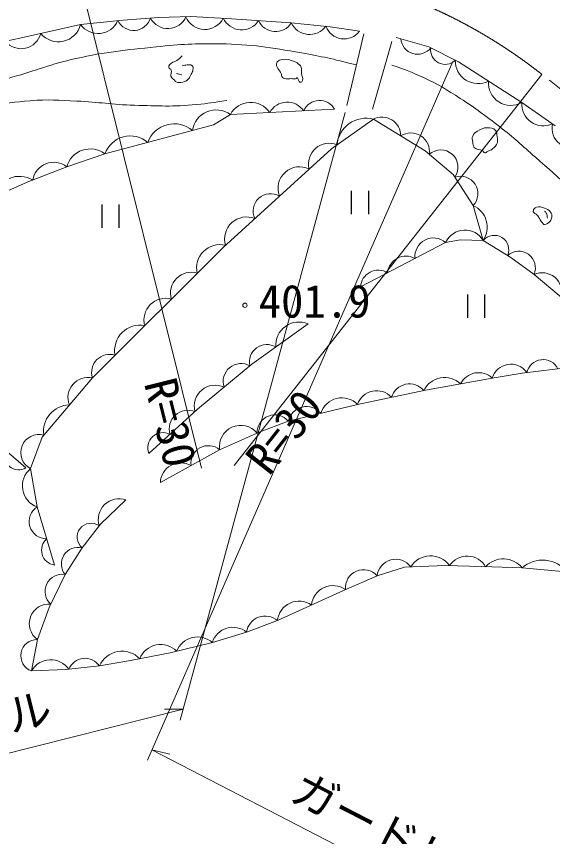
# Model space of a CAD drawing. Units: millimetres, scale not verified. Extents: x 40000 to 680000, y 20000 to 380000.
# Drawn here: x 362745 to 392640, y 259208 to 304889 of the extents above; entities that cross this region are included whole.
import ezdxf
from ezdxf.enums import TextEntityAlignment as Align

# ---------------------------------------------------------------- set-up
doc = ezdxf.new("R2010")
doc.units = ezdxf.units.MM
doc.header["$LTSCALE"] = 1000
doc.linetypes.add('CHAIN', pattern=[18.5, 12, -1.5, 3.5, -1.5])
for name, color, linetype, lineweight in [('M-BGD', 7, 'Continuous', 13), ('M-BMK', 2, 'CHAIN', 13), ('M-STR-HTXT', 7, 'Continuous', 13)]:
    doc.layers.add(name, color=color, linetype=linetype, lineweight=lineweight)
doc.styles.add('ＭＳ ゴシック', font='')
doc.styles.get('ＭＳ ゴシック').set_extended_font_data('MS Gothic')

msp = doc.modelspace()

# ---------------------------------------------------------------- linework, layer by layer
at = {"layer": 'M-BGD'}
for p, q in [((368692, 304681), (370669, 304822)), ((370669, 304822), (372464, 304878)), ((372464, 304878), (374455, 304780)), ((374455, 304780), (378072, 304527)), ((363106, 303721), (366323, 304436)), ((366323, 304436), (368692, 304681)), ((378072, 304527), (380231, 304317)), ((380231, 304317), (381871, 304065)), ((382115, 303913), (381176, 299931)), ((360161, 303069), (363106, 303721)), ((383685, 303492), (382592, 299721)), ((383923, 303716), (385732, 303198)), ((385732, 303198), (387386, 302357)), ((387386, 302357), (390919, 300099)), ((380488, 299714), (374675, 299434)), ((390919, 300099), (392787, 298792)), ((374675, 299434), (373731, 298845)), ((373731, 298845), (367676, 297231)), ((382649, 299168), (380317, 297520)), ((385527, 297411), (382649, 299168)), ((380317, 297520), (374264, 292023)), ((387103, 296089), (385527, 297411)), ((367676, 297231), (365552, 296516)), ((365552, 296516), (363344, 295654)), ((388216, 294350), (387103, 296089)), ((363344, 295654), (361536, 294855)), ((388776, 292409), (388216, 294350)), ((386673, 292297), (387501, 292437)), ((387501, 292437), (388776, 292409)), ((388776, 292409), (390315, 291456)), ((374264, 292023), (366985, 284763)), ((381928, 289823), (386673, 292297)), ((390315, 291456), (391605, 290517)), ((391605, 290517), (393119, 289255)), ((375871, 285512), (379004, 287762)), ((372843, 283009), (375871, 285512)), ((390939, 285023), (396428, 285675)), ((366985, 284763), (364181, 281454)), ((385555, 284076), (389278, 284749)), ((389278, 284749), (390939, 285023)), ((381770, 283277), (385555, 284076)), ((377900, 282352), (381770, 283277)), ((370135, 280543), (372843, 283009)), ((376239, 281721), (377900, 282352)), ((364181, 281454), (363536, 279701)), ((374073, 280754), (376239, 281721)), ((362168, 280686), (363279, 279755)), ((370771, 278924), (374073, 280754)), ((363536, 279701), (363901, 277568)), ((367439, 276616), (368848, 277962)), ((363901, 277568), (364868, 274329)), ((366409, 275291), (367439, 276616)), ((365463, 273798), (366409, 275291)), ((384386, 274215), (382858, 273725)), ((386657, 274314), (384386, 274215)), ((388697, 274248), (386657, 274314)), ((390940, 274173), (388697, 274248)), ((393197, 273968), (390940, 274173)), ((364579, 271969), (365463, 273798)), ((382858, 273725), (380976, 272908)), ((380976, 272908), (377302, 271240)), ((363927, 270181), (364579, 271969)), ((377302, 271240), (375578, 270595)), ((375578, 270595), (373671, 270020)), ((363591, 268436), (363927, 270181)), ((373671, 270020), (371316, 269445)), ((371316, 269445), (369101, 269010)), ((367376, 268716), (365498, 268510)), ((369101, 269010), (367376, 268716)), ((365498, 268510), (363591, 268436))]:
    msp.add_line(p, q, dxfattribs=at)
at = {"layer": 'M-BGD', "lineweight": 25}
for p, q in [((381412, 295169), (381412, 293869)), ((382387, 293869), (382387, 295169)), ((367501, 294412), (367501, 293112)), ((368476, 293112), (368476, 294412)), ((387894, 289396), (387894, 288096)), ((388869, 288096), (388869, 289396))]:
    msp.add_line(p, q, dxfattribs=at)
at = {"layer": 'M-BGD'}
msp.add_circle((375489, 288798), 121, dxfattribs=at)
for centre, radius, start, end in [((369287, 305087), 981, 206.3401, 342.3569), ((371191, 305311), 1101, 208.264, 336.3433), ((373256, 305304), 1142, 202.345, 333.182), ((375301, 305278), 1136, 205.5337, 326.6958), ((365090, 304749), 1273, 219.3045, 345.7531), ((367303, 305144), 1209, 215.8489, 335.9749), ((377195, 305068), 1031, 203.6937, 328.3245), ((379095, 305021), 1136, 205.7405, 323.1331), ((381011, 304703), 1071, 199.8585, 323.4171), ((363006, 304225), 1135, 219.4162, 345.5986), ((385109, 303708), 930, 184.0513, 322.3511), ((386645, 303026), 808, 171.8873, 314.2083), ((388491, 302425), 1282, 179.0218, 296.8478), ((390302, 301171), 1237, 174.9146, 299.9373), ((379647, 299240), 966, 29.4109, 156.1118), ((373896, 298338), 1344, 54.6218, 171.5707), ((375806, 298812), 1291, 34.3211, 151.2015), ((377846, 298998), 1115, 34.6114, 150.9113), ((392126, 300001), 1211, 175.3605, 294.6699), ((382246, 297585), 1633, 75.7489, 174.7651), ((383122, 298225), 1056, 0.5667, 116.6344), ((371549, 297347), 1564, 49.4042, 160.4408), ((393697, 298660), 1092, 167.2733, 298.1062), ((384735, 297357), 1041, 351.9468, 122.4309), ((369098, 296719), 1511, 49.6739, 160.1711), ((366857, 296154), 1354, 52.7451, 164.4649), ((380181, 296672), 1149, 67.5443, 194.428), ((386404, 296491), 962, 325.3584, 131.5665), ((364825, 295579), 1186, 52.1729, 170.486), ((378529, 295319), 1196, 63.201, 201.291), ((362918, 294573), 1410, 58.4897, 168.4642), ((387491, 295010), 980, 317.6824, 107.5386), ((376923, 294037), 980, 59.8901, 204.6019), ((387670, 293141), 1326, 326.5055, 65.7243), ((375573, 292495), 1224, 67.9526, 196.5394), ((387755, 291794), 1193, 31.0719, 155.0338), ((385995, 291521), 1031, 48.8661, 186.2106), ((389391, 291892), 803, 336.5432, 139.8929), ((374100, 290876), 1305, 76.7098, 192.6948), ((384466, 290509), 1031, 60.7471, 174.3296), ((390750, 290881), 930, 336.9227, 131.9865), ((372494, 289477), 1161, 73.3342, 196.5139), ((382923, 289758), 997, 58.7704, 176.3063), ((392054, 289516), 1097, 346.2446, 114.1442), ((371067, 287977), 1212, 74.9541, 194.894), ((378492, 286583), 1285, 66.5045, 184.8614), ((369633, 286277), 1413, 79.2913, 190.5568), ((376710, 285644), 970, 58.8355, 193.1297), ((367944, 285060), 1004, 72.6364, 197.2117), ((375271, 284554), 1000, 60.4421, 198.6978), ((390313, 284439), 1081, 34.6851, 163.3071), ((392107, 284842), 930, 26.7105, 166.8365), ((366746, 283663), 1125, 77.7733, 201.667), ((386624, 283466), 1307, 47.476, 153.1806), ((388514, 283918), 1129, 47.427, 153.0687), ((373823, 283183), 1164, 64.4891, 195.1542), ((384661, 283371), 1050, 40.6692, 163.1722), ((382828, 282931), 1113, 41.9571, 161.8844), ((365727, 281778), 1470, 91.0269, 188.4134), ((380892, 282412), 1233, 44.572, 162.3253), ((372312, 281905), 1048, 68.3124, 196.3346), ((378918, 282114), 1045, 40.0494, 166.8478), ((377150, 281705), 990, 40.7647, 181.1276), ((375249, 280923), 1188, 39.9375, 188.1937), ((363994, 280597), 1006, 73.8564, 242.9156), ((370909, 280870), 840, 61.7179, 202.9291), ((373446, 280008), 974, 49.9205, 188.0647), ((362865, 280389), 757, 156.863, 303.1665), ((364326, 278739), 1246, 129.4012, 250.0344), ((371910, 278887), 1139, 59.8425, 178.1427), ((368472, 276862), 1163, 71.1382, 197.2613), ((364423, 276758), 964, 122.8006, 270.4613), ((366909, 275885), 777, 54.3731, 229.8769), ((364990, 275163), 843, 131.569, 261.6929), ((366184, 274388), 931, 76.0003, 219.2664), ((383892, 273614), 1040, 36.3316, 173.899), ((385835, 273543), 1302, 35.8791, 148.1421), ((387878, 273640), 1191, 30.2894, 146.0216), ((389894, 273329), 1344, 38.8977, 137.284), ((392083, 272876), 1729, 37.7731, 131.3671), ((365290, 272867), 948, 79.5325, 228.9288), ((382096, 273076), 1001, 40.3955, 186.5158), ((380399, 271977), 1210, 54.5011, 174.2266), ((378495, 271127), 1198, 54.2391, 174.6158), ((364554, 271070), 1088, 83.9706, 234.8474), ((376620, 270436), 1054, 49.6556, 171.3544), ((374818, 269665), 1201, 50.747, 162.806), ((363889, 269283), 899, 87.5652, 250.6125), ((372848, 269064), 1262, 49.2747, 158.155), ((368633, 268160), 1374, 43.9, 156.1356), ((370784, 268666), 1245, 44.1557, 158.9725), ((366572, 268158), 979, 34.7673, 157.7253), ((364658, 267838), 1222, 34.3957, 150.7486)]:
    msp.add_arc(centre, radius, start, end, dxfattribs=at)
for points, knots in [([(381707, 302184), (380268, 302550), (379843, 302640), (378634, 302857), (376885, 303171), (375889, 303330), (374112, 303362), (372715, 303386), (371928, 303336), (370537, 303193), (368779, 303013), (367785, 302921), (366058, 302541), (364642, 302231), (363891, 301894), (362497, 301497), (361323, 301163), (360664, 300979), (359483, 300670), (357441, 300136), (356261, 299976), (354232, 299394), (352921, 299018), (352198, 298768), (350909, 298322), (349782, 297931), (349186, 297612), (348049, 297249), (346776, 296842), (346042, 296680), (344748, 296345), (342727, 295821), (341568, 295632), (339553, 295083), (338089, 294684), (337292, 294381), (335831, 293968), (334694, 293647), (334057, 293467), (332908, 293190), (331503, 292852), (330708, 292694), (329291, 292412), (327480, 292053), (326459, 291884), (324643, 291550), (322491, 291153), (321286, 290931), (319133, 290540), (316941, 290142), (315709, 289940), (313518, 289531), (311750, 289201), (310749, 289057), (308997, 288648), (307776, 288362), (307098, 288171), (305899, 287807), (304333, 287331), (303495, 286943), (301931, 286461), (299318, 285654), (297838, 285252), (295187, 284582), (293172, 284073), (292024, 283868), (289986, 283460), (287620, 282987), (286285, 282767), (283901, 282395), (282529, 282181), (282085, 282112), (280382, 281876)], [0, 0, 0, 0, 1, 1, 1, 2, 2, 2, 3, 3, 3, 4, 4, 4, 5, 5, 5, 6, 6, 6, 7, 7, 7, 8, 8, 8, 9, 9, 9, 10, 10, 10, 11, 11, 11, 12, 12, 12, 13, 13, 13, 14, 14, 14, 15, 15, 15, 16, 16, 16, 17, 17, 17, 18, 18, 18, 19, 19, 19, 20, 20, 20, 21, 21, 21, 22, 22, 22, 23, 23, 23, 24, 24, 24, 24]), ([(371979, 302687), (371857, 302561), (371814, 302513), (371686, 302432), (371577, 302362), (371487, 302371), (371387, 302288), (371305, 302221), (371230, 302163), (371244, 302058), (371254, 301978), (371348, 301976), (371381, 301902), (371435, 301777), (371314, 301681), (371362, 301553), (371394, 301466), (371453, 301440), (371518, 301372), (371569, 301319), (371586, 301269), (371655, 301242), (371786, 301190), (371878, 301201), (372016, 301229), (372157, 301258), (372237, 301303), (372340, 301404), (372424, 301485), (372432, 301561), (372484, 301665), (372530, 301760), (372581, 301809), (372589, 301915), (372597, 302009), (372606, 302090), (372533, 302151), (372451, 302221), (372367, 302185), (372259, 302183), (372153, 302180), (372110, 302169), (371991, 302139)], [0, 0, 0, 0, 1, 1, 1, 2, 2, 2, 3, 3, 3, 4, 4, 4, 5, 5, 5, 6, 6, 6, 7, 7, 7, 8, 8, 8, 9, 9, 9, 10, 10, 10, 11, 11, 11, 12, 12, 12, 13, 13, 13, 14, 14, 14, 14]), ([(377288, 302352), (377367, 302454), (377459, 302475), (377587, 302492), (377841, 302526), (377993, 302471), (378232, 302380), (378361, 302331), (378432, 302288), (378531, 302193), (378573, 302153), (378596, 302126), (378615, 302071), (378663, 301937), (378628, 301849), (378643, 301707), (378660, 301553), (378758, 301458), (378700, 301314), (378677, 301259), (378638, 301216), (378578, 301221), (378519, 301226), (378513, 301287), (378475, 301333), (378432, 301385), (378437, 301488), (378371, 301472), (378357, 301468), (378377, 301444), (378366, 301434), (378300, 301374), (378227, 301424), (378139, 301417), (378139, 301417), (378139, 301417), (378139, 301417), (377920, 301446), (377746, 301349), (377578, 301492), (377511, 301549), (377550, 301628), (377513, 301707), (377456, 301826), (377390, 301873), (377326, 301987), (377292, 302047), (377260, 302078), (377251, 302146), (377240, 302227), (377238, 302287), (377288, 302352)], [0, 0, 0, 0, 1, 1, 1, 2, 2, 2, 3, 3, 3, 4, 4, 4, 5, 5, 5, 6, 6, 6, 7, 7, 7, 8, 8, 8, 9, 9, 9, 10, 10, 10, 11, 11, 11, 12, 12, 12, 13, 13, 13, 14, 14, 14, 15, 15, 15, 16, 16, 16, 17, 17, 17, 17]), ([(383680, 302171), (384519, 301884), (384774, 301787), (385447, 301477), (386281, 301092), (386722, 300817), (387494, 300320), (388378, 299751), (388847, 299391), (389681, 298750), (390497, 298122), (390913, 297719), (391686, 297040), (393140, 295760), (393959, 295046), (395347, 293695), (396345, 292723), (396789, 292068), (397768, 291078), (399059, 289772), (399756, 289010), (401137, 287800), (401878, 287152), (402263, 286741), (403086, 286202), (404562, 285236), (405454, 284793), (407043, 284029), (408631, 283266), (409545, 282883), (411193, 282263), (412511, 281766), (413278, 281570), (414614, 281127), (416087, 280639), (416881, 280259), (418385, 279879), (418842, 279764), (419108, 279740), (419577, 279697), (419812, 279675), (419893, 279667), (420180, 279655)], [0, 0, 0, 0, 1, 1, 1, 2, 2, 2, 3, 3, 3, 4, 4, 4, 5, 5, 5, 6, 6, 6, 7, 7, 7, 8, 8, 8, 9, 9, 9, 10, 10, 10, 11, 11, 11, 12, 12, 12, 13, 13, 13, 14, 14, 14, 14]), ([(371960, 301628), (371960, 301628), (371667, 301703), (371667, 301703), (371667, 301703), (371766, 301678), (371766, 301678)], [0, 0, 0, 0, 1, 1, 1, 2, 2, 2, 2]), ([(374477, 300214), (373693, 300074), (373455, 300051), (372795, 299983), (371447, 299844), (370680, 299907), (369325, 299941), (368065, 299973), (367366, 300119), (366107, 300172), (365098, 300215), (364527, 300281), (363521, 300193), (362631, 300116), (362121, 300066), (361271, 299794), (360059, 299405), (359439, 299027), (358270, 298525), (357634, 298252), (357291, 298066), (356644, 297820), (355071, 297224), (354112, 297118), (352527, 296555), (350960, 295997), (350115, 295600), (348559, 295012), (347041, 294439), (346184, 294136), (344662, 293575), (343621, 293192), (343065, 292894), (341998, 292594), (341024, 292320), (340456, 292252), (339460, 292075), (338235, 291858), (337534, 291830), (336306, 291627), (335460, 291487), (334979, 291438), (334147, 291234), (332955, 290941), (332302, 290722), (331132, 290351), (330135, 290033), (329577, 289851), (328591, 289499), (327293, 289036), (326578, 288744), (325289, 288258), (324073, 287800), (323422, 287453), (322176, 287081), (321096, 286758), (320465, 286667), (319358, 286450), (318214, 286225), (317556, 286183), (316414, 285945), (314877, 285624), (314008, 285458), (312511, 284985), (311090, 284538), (310325, 284196), (308935, 283661), (307360, 283053), (306504, 282644), (304919, 282062), (303748, 281633), (303088, 281402), (301891, 281053), (300649, 280691), (299956, 280434), (298673, 280275), (297401, 280117), (296674, 280285), (295392, 280296), (293873, 280309), (293021, 280334), (291502, 280338), (289933, 280341), (289053, 280380), (287485, 280317), (286456, 280275), (285880, 280240), (284856, 280128), (283699, 280000), (283304, 279922), (281912, 279665)], [0, 0, 0, 0, 1, 1, 1, 2, 2, 2, 3, 3, 3, 4, 4, 4, 5, 5, 5, 6, 6, 6, 7, 7, 7, 8, 8, 8, 9, 9, 9, 10, 10, 10, 11, 11, 11, 12, 12, 12, 13, 13, 13, 14, 14, 14, 15, 15, 15, 16, 16, 16, 17, 17, 17, 18, 18, 18, 19, 19, 19, 20, 20, 20, 21, 21, 21, 22, 22, 22, 23, 23, 23, 24, 24, 24, 25, 25, 25, 26, 26, 26, 27, 27, 27, 28, 28, 28, 29, 29, 29, 30, 30, 30, 30]), ([(389461, 298535), (389328, 298679), (389180, 298694), (388984, 298690), (388763, 298685), (388638, 298613), (388452, 298493), (388328, 298414), (388241, 298363), (388185, 298227), (388135, 298106), (388167, 298021), (388185, 297891), (388202, 297772), (388190, 297685), (388269, 297596), (388403, 297446), (388578, 297512), (388746, 297400), (388798, 297366), (388797, 297297), (388858, 297288), (388926, 297278), (388952, 297340), (389012, 297372), (389121, 297429), (389198, 297434), (389293, 297512), (389425, 297622), (389508, 297698), (389559, 297863), (389597, 297983), (389563, 298060), (389545, 298185), (389526, 298324), (389557, 298432), (389461, 298535)], [0, 0, 0, 0, 1, 1, 1, 2, 2, 2, 3, 3, 3, 4, 4, 4, 5, 5, 5, 6, 6, 6, 7, 7, 7, 8, 8, 8, 9, 9, 9, 10, 10, 10, 11, 11, 11, 12, 12, 12, 12]), ([(391906, 293627), (391855, 293704), (391840, 293756), (391781, 293827), (391705, 293918), (391564, 293914), (391557, 294032), (391550, 294148), (391642, 294214), (391750, 294257), (391907, 294319), (392020, 294269), (392180, 294213), (392333, 294160), (392434, 294120), (392529, 293989), (392593, 293899), (392607, 293825), (392597, 293715), (392589, 293619), (392560, 293563), (392497, 293490), (392403, 293382), (392329, 293289), (392186, 293297), (392127, 293300), (392108, 293348), (392068, 293391), (391991, 293472), (391967, 293534), (391906, 293627)], [0, 0, 0, 0, 1, 1, 1, 2, 2, 2, 3, 3, 3, 4, 4, 4, 5, 5, 5, 6, 6, 6, 7, 7, 7, 8, 8, 8, 9, 9, 9, 10, 10, 10, 10]), ([(392348, 293646), (392343, 293771), (392352, 293843), (392286, 293939), (392253, 293986), (392234, 294008), (392186, 294045)], [0, 0, 0, 0, 1, 1, 1, 2, 2, 2, 2])]:
    msp.add_open_spline(points, degree=3, knots=knots, dxfattribs=at)
at = {"layer": 'M-BMK'}
msp.add_line((405812, 290813), (392042, 301660), dxfattribs=at)
msp.add_arc((374059, 278821), 29070, 51.7837, 105.4519, dxfattribs=at)
at = {"layer": 'M-STR-HTXT'}
for p, q in [((373070, 279734), (366314, 306840)), ((370054, 263461), (387070, 302384)), ((374879, 279872), (392042, 301660)), ((371875, 265700), (381069, 299534)), ((344014, 259272), (372038, 266299)), ((372038, 266299), (371007, 266299)), ((370303, 264031), (407823, 244692)), ((370303, 264031), (371307, 263795))]:
    msp.add_line(p, q, dxfattribs=at)

# ---------------------------------------------------------------- texts
at = {"layer": 'M-BGD', "style": 'ＭＳ ゴシック'}
msp.add_text('401.9', height=1833, dxfattribs=at).set_placement((376253, 287564), align=Align.BOTTOM_LEFT)
at = {"layer": 'M-STR-HTXT', "style": 'ＭＳ ゴシック'}
for rotation, p in [(283.996, (369921, 281916)), (51.772, (378804, 280851))]:
    msp.add_text('R=30', height=1833, rotation=rotation, dxfattribs=at).set_placement(p, align=Align.BOTTOM_CENTER)
for rotation, p in [(14.078, (350453, 261400)), (332.733, (377648, 260805))]:
    msp.add_text('ガードレール', height=1833, rotation=rotation, dxfattribs=at).set_placement(p, align=Align.BOTTOM_LEFT)

doc.saveas('drawing.dxf')
